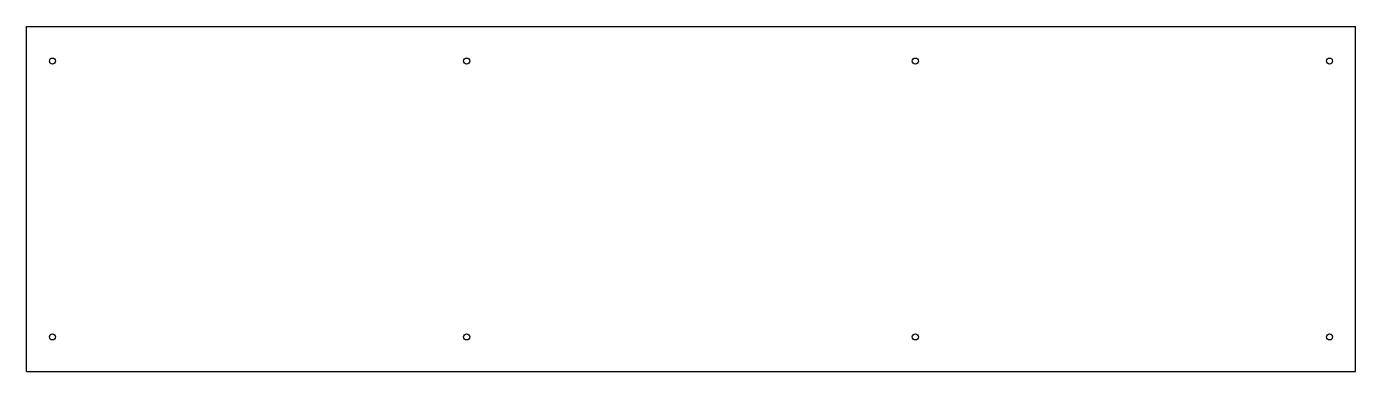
# Model space of a CAD drawing. Header units: millimetres. Extents: x 0 to 770, y 0 to 200.
import ezdxf

# ---------------------------------------------------------------- set-up
doc = ezdxf.new("R2010")
doc.units = ezdxf.units.MM

msp = doc.modelspace()

# ---------------------------------------------------------------- linework, layer by layer
for p, q in [((0, 0), (0, 200)), ((0, 200), (770, 200)), ((770, 0), (770, 200)), ((0, 0), (770, 0))]:
    msp.add_line(p, q)
for centre in [(15, 180), (255, 180), (515, 180), (755, 180), (15, 20), (255, 20), (515, 20), (755, 20)]:
    msp.add_circle(centre, 1.75)

doc.saveas('drawing.dxf')
